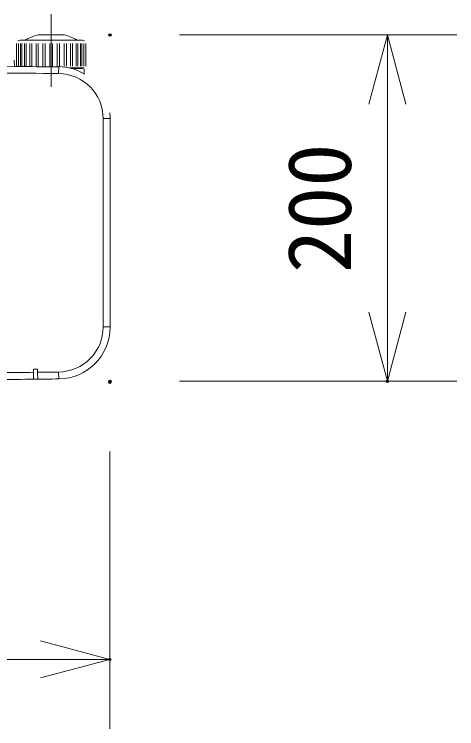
# Model space of a CAD drawing. Units: millimetres, scale not verified. Extents: x -63 to 62, y -57 to 57.
# Drawn here: x -12.69 to 0.07, y 2.37 to 22.99 of the extents above; entities that cross this region are included whole.
import ezdxf
from ezdxf.enums import TextEntityAlignment as Align

# ---------------------------------------------------------------- set-up
doc = ezdxf.new("R2010")
doc.units = ezdxf.units.MM
doc.header["$LTSCALE"] = 0.125
doc.header["$PDMODE"] = 32
doc.header["$PDSIZE"] = 0.0625
for name, color, linetype, lineweight in [('0-0_0', 7, 'Continuous', 18), ('0-4_GAIKEI', 1, 'Continuous', 18), ('0-5_SUNPO', 7, 'Continuous', 18)]:
    doc.layers.add(name, color=color, linetype=linetype, lineweight=lineweight)
doc.layers.add('0-1_DEFPOINTS', color=7, linetype='Continuous')
doc.styles.add('ＭＳ ゴシック', font='')
doc.styles.get('ＭＳ ゴシック').set_extended_font_data('MS Gothic')

# ---------------------------------------------------------------- blocks, each defined once
blk = doc.blocks.new('_OPEN30')
at = {"layer": '0-0_0'}
blk.add_line((0, 0), (-1, 0), dxfattribs=at)
blk.add_lwpolyline([(-1, 0.26795), (0, 0), (-1, -0.26795)], dxfattribs=at)
blk = doc.blocks.new('D6')
at = {"layer": '0-1_DEFPOINTS'}
for p in [(-40.097, 9.5833), (-13.597, 9.5833), (-13.597, 1.5833)]:
    blk.add_point(p, dxfattribs=at)
at = {"layer": '0-5_SUNPO'}
for p, q in [((-40.097, 7.5833), (-40.097, -0.4167)), ((-13.597, 7.5833), (-13.597, -0.4167)), ((-38.097, 1.5833), (-15.597, 1.5833))]:
    blk.add_line(p, q, dxfattribs=at)
at = {"layer": '0-5_SUNPO', "xscale": 2, "yscale": 2, "rotation": 180}
blk.add_blockref('_OPEN30', (-40.097, 1.5833), dxfattribs=at)
at = {"layer": '0-5_SUNPO', "xscale": 2, "yscale": 2}
blk.add_blockref('_OPEN30', (-13.597, 1.5833), dxfattribs=at)
at = {"layer": '0-5_SUNPO', "style": 'ＭＳ ゴシック'}
blk.add_text('530', height=1.833, dxfattribs=at).set_placement((-28.722, 2.0833), align=Align.BOTTOM_LEFT)
blk = doc.blocks.new('D5')
at = {"layer": '0-1_DEFPOINTS'}
for p in [(-13.5906, 19.6125), (-13.5906, 9.6125), (-5.5906, 9.6125)]:
    blk.add_point(p, dxfattribs=at)
at = {"layer": '0-5_SUNPO'}
for p, q in [((-11.5906, 19.6125), (-3.5906, 19.6125)), ((-5.5906, 17.6125), (-5.5906, 11.6125)), ((-11.5906, 9.6125), (-3.5906, 9.6125))]:
    blk.add_line(p, q, dxfattribs=at)
at = {"layer": '0-5_SUNPO', "xscale": 2, "yscale": 2}
for p, rotation in [((-5.5906, 19.6125), 90), ((-5.5906, 9.6125), 270)]:
    blk.add_blockref('_OPEN30', p, dxfattribs=dict(at, rotation=rotation))
at = {"layer": '0-5_SUNPO', "style": 'ＭＳ ゴシック'}
blk.add_text('200', height=1.833, rotation=90, dxfattribs=at).set_placement((-6.0906, 12.7375), align=Align.BOTTOM_LEFT)

msp = doc.modelspace()

# ---------------------------------------------------------------- linework, layer by layer
at = {"layer": '0-4_GAIKEI'}
for p, q in [((-11.624, 20.8942), (-11.624, 22.9925)), ((-12.008, 22.3956), (-11.2399, 22.3956)), ((-12.6215, 21.4855), (-12.6215, 22.1456)), ((-12.524, 22.2456), (-10.724, 22.2456)), ((-10.6264, 22.1456), (-10.6264, 21.4956)), ((-11.4092, 21.2813), (-11.407, 21.4813)), ((-10.9883, 21.4456), (-11.0977, 21.4456)), ((-11.0368, 21.4306), (-11.0369, 21.4306)), ((-10.8554, 21.4456), (-10.9883, 21.4456)), ((-10.7561, 21.4456), (-10.8554, 21.4456)), ((-10.6731, 21.4065), (-10.6731, 21.4065)), ((-10.6682, 21.2636), (-10.6731, 21.4065)), ((-10.124, 13.9648), (-9.924, 13.9648)), ((-12.1342, 12.4566), (-12.1324, 12.6567)), ((-12.1324, 12.6567), (-12.1316, 12.7482)), ((-12.1317, 12.7482), (-12.0163, 12.7482)), ((-12.0163, 12.7482), (-12.0155, 12.658)), ((-12.0155, 12.658), (-12.0138, 12.458)), ((-11.4087, 12.6649), (-11.4063, 12.465))]:
    msp.add_line(p, q, dxfattribs=at)
at = {"layer": '0-4_GAIKEI', "color": 7}
for p, q in [((-12.5637, 22.1456), (-12.5637, 21.4849)), ((-12.5069, 21.4843), (-12.5069, 22.1456)), ((-12.4721, 22.1456), (-12.4721, 21.4839)), ((-12.39, 21.483), (-12.39, 22.1456)), ((-12.3434, 22.1456), (-12.3434, 21.4824)), ((-12.2396, 22.1456), (-12.2396, 21.4813)), ((-12.1832, 22.1456), (-12.1832, 21.4806)), ((-12.0623, 22.1456), (-12.0623, 21.4792)), ((-11.9986, 22.1456), (-11.9986, 21.4785)), ((-11.8659, 22.1456), (-11.8659, 21.477)), ((-11.7977, 22.1456), (-11.7977, 21.4762)), ((-11.6588, 22.1456), (-11.6588, 21.4745)), ((-11.5891, 22.1456), (-11.5891, 21.4737)), ((-11.4503, 22.1456), (-11.4503, 21.472)), ((-11.3821, 22.1456), (-11.3821, 21.4956)), ((-11.2493, 22.1456), (-11.2493, 21.4956)), ((-11.1856, 22.1456), (-11.1856, 21.4956)), ((-11.0648, 22.1456), (-11.0648, 21.4956)), ((-11.0084, 22.1456), (-11.0084, 21.4956)), ((-10.9046, 22.1456), (-10.9046, 21.4956)), ((-10.858, 22.1456), (-10.858, 21.4956)), ((-10.7759, 21.4956), (-10.7759, 22.1456)), ((-10.7411, 22.1456), (-10.7411, 21.4956)), ((-10.6843, 21.4956), (-10.6843, 22.1456)), ((-12.6884, 21.6718), (-12.6787, 21.4862)), ((-10.6947, 21.4456), (-10.7561, 21.4456)), ((-10.674, 21.4456), (-10.6947, 21.4456)), ((-9.924, 19.9814), (-9.924, 13.9648))]:
    msp.add_line(p, q, dxfattribs=at)
at = {"layer": '0-4_GAIKEI'}
for points in [[(-10.6981, 21.4306), (-11.0368, 21.4306), (-11.0442, 21.4306)], [(-10.124, 13.9648), (-10.124, 19.9814), (-9.924, 19.9814)]]:
    msp.add_lwpolyline(points, dxfattribs=at)
for centre, radius, start, end in [((-11.624, 20.9456), 1.5, 104.83512, 119.92645), ((-11.624, 20.9456), 1.5, 60.07355, 75.16488), ((-12.524, 22.1456), 0.1, 90, 126.86991), ((-10.724, 22.1456), 0.1, 53.12998, 90), ((-23.5565, -975.2696), 996.8151, 89.37474, 89.70789), ((-22.7579, -979.6179), 1000.9636, 89.35036, 89.74755), ((-11.424, 19.9814), 1.3, 359.99996, 89.34999), ((-11.424, 13.9648), 1.3, 270.6742, 359.99996), ((-9.9952, 13.7176), 0.05, 350.18148, 2.64827), ((-23.174, 1012.3956), 999.8, 270.58213, 270.63273), ((-23.174, 1012.3956), 999.8, 270.63945, 270.6742)]:
    msp.add_arc(centre, radius, start, end, dxfattribs=at)
at = {"layer": '0-4_GAIKEI', "color": 7}
for centre, radius, start, end in [((-23.5565, -975.2696), 996.8151, 89.30159, 89.37474), ((-11.4091, 20.1117), 1.3696, 57.12811, 89.90858), ((-11.424, 19.9814), 1.5, 359.99996, 6.28658), ((-11.424, 13.9648), 1.5, 270.6742, 359.99996), ((-23.174, 1012.3956), 1000, 270.57525, 270.63251), ((-23.174, 1012.3956), 1000, 270.63255, 270.6742)]:
    msp.add_arc(centre, radius, start, end, dxfattribs=at)

# ---------------------------------------------------------------- block references
at = {"layer": '0-5_SUNPO'}
for name in ['D5', 'D6']:
    msp.add_blockref(name, (3.665, 2.7831), dxfattribs=at)

doc.saveas('drawing.dxf')
